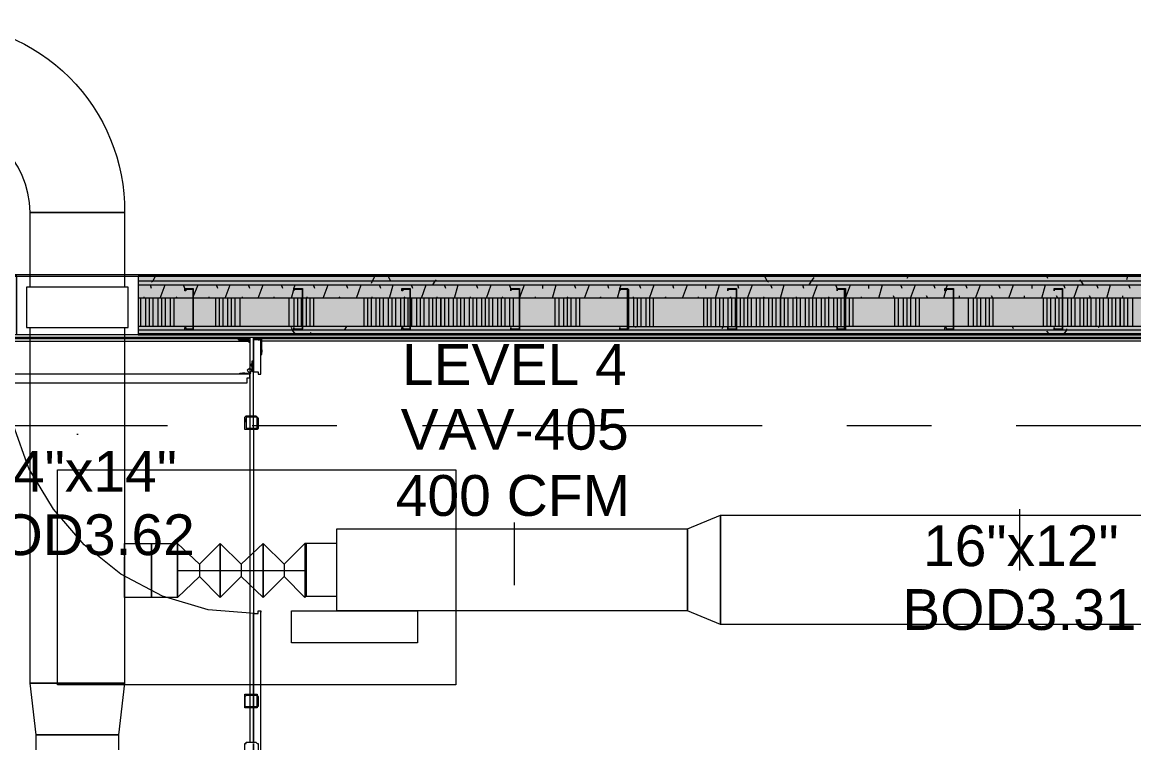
# Model space of a CAD drawing. Header units: metres. Extents: x 98 to 337, y -7 to 53.
# Drawn here: x 108.414 to 112.568, y 33.861 to 36.553 of the extents above; entities that cross this region are included whole.
import ezdxf

# ---------------------------------------------------------------- set-up
doc = ezdxf.new("R2010")
doc.units = ezdxf.units.M
doc.layers.add('HVAC - Ductos', color=5, linetype='Continuous', lineweight=0)
doc.layers.add('PDF_Text', color=7, linetype='Continuous', lineweight=0)
doc.layers.add('PDF_Geometry', color=7, linetype='Continuous', lineweight=0, true_color=0xaaaaaa)
doc.layers.add('PDF_Solid Fills', color=7, linetype='Continuous', lineweight=0, true_color=0xffffff)
doc.styles.add('PDF Helvetica', font='')
doc.styles.get('PDF Helvetica').set_extended_font_data('Helvetica')

msp = doc.modelspace()

# ---------------------------------------------------------------- hatches: boundary and pattern name
at = {"layer": 'PDF_Solid Fills', "lineweight": 0, "transparency": 33554559}
h = msp.add_hatch(color=256, dxfattribs=at)
h.paths.add_polyline_path([(108.3936, 35.5862), (108.3936, 35.6045), (108.2378, 35.6045), (108.2378, 35.5862)])
h.paths.add_polyline_path([(108.8472, 35.6045), (108.8472, 35.5862), (116.8331, 35.5862), (116.8331, 35.6045)])
h = msp.add_hatch(color=256, dxfattribs=at)
h.paths.add_polyline_path([(108.3936, 35.5724), (108.3936, 35.5861), (108.2378, 35.5861), (108.2378, 35.5724)])
h.paths.add_polyline_path([(108.8472, 35.5861), (108.8472, 35.5724), (116.8331, 35.5724), (116.8331, 35.5861)])
h = msp.add_hatch(color=256, dxfattribs=at)
h.paths.add_polyline_path([(108.3936, 35.522), (108.3936, 35.5724), (108.2378, 35.5724), (108.2378, 35.522)])
h.paths.add_polyline_path([(108.8472, 35.5724), (108.8472, 35.522), (116.8331, 35.522), (116.8331, 35.5724)])
h = msp.add_hatch(color=256, dxfattribs=at)
h.paths.add_polyline_path([(108.3936, 35.4166), (108.3936, 35.522), (108.2378, 35.522), (108.2378, 35.4166)])
h.paths.add_polyline_path([(115.5502, 35.4166), (116.8331, 35.4166), (116.8331, 35.522), (115.5502, 35.522)])
h.paths.add_polyline_path([(115.5456, 35.4166), (115.5456, 35.522), (113.5205, 35.522), (113.5205, 35.4166)])
h.paths.add_polyline_path([(113.516, 35.4166), (113.516, 35.522), (111.4909, 35.522), (111.4909, 35.4166)])
h.paths.add_polyline_path([(111.4863, 35.4166), (111.4863, 35.522), (110.6799, 35.522), (110.6799, 35.4166)])
h.paths.add_polyline_path([(110.6753, 35.4166), (110.6753, 35.522), (108.8472, 35.522), (108.8472, 35.4166)])
h = msp.add_hatch(color=256, dxfattribs=at)
h.paths.add_polyline_path([(108.3936, 35.3892), (108.3936, 35.4029), (108.2378, 35.4029), (108.2378, 35.3892)])
h.paths.add_polyline_path([(108.8472, 35.3892), (116.8331, 35.3892), (116.8331, 35.4029), (108.8472, 35.4029)])
h = msp.add_hatch(color=256, dxfattribs=at)
h.paths.add_polyline_path([(108.3936, 35.4029), (108.3936, 35.4166), (108.2424, 35.4166), (108.2424, 35.4029)])
h.paths.add_polyline_path([(108.8586, 35.4029), (116.7323, 35.4074), (116.7369, 35.4074), (116.833, 35.4029), (116.8331, 35.4029), (116.8331, 35.4166), (108.8472, 35.4166), (108.8472, 35.4029)])
h = msp.add_hatch(color=256, dxfattribs=at)
h.paths.add_polyline_path([(109.2916, 35.073), (109.2916, 35.0363), (109.2962, 35.073)])
h.paths.add_polyline_path([(109.2871, 35.0776), (109.2871, 35.0821), (109.2504, 35.0821)])
h.paths.add_polyline_path([(109.2504, 35.0363), (109.2871, 35.0318), (109.2871, 35.0363)])
h.paths.add_polyline_path([(109.2504, 35.073), (109.2458, 35.073), (109.2458, 35.0363)])

# ---------------------------------------------------------------- linework, layer by layer
at = {"layer": 'HVAC - Ductos', "lineweight": 0}
msp.add_lwpolyline([(108.7968, 35.8427), (108.444, 35.8427, 0.402084), (108.0867, 36.2001), (108.0867, 36.5529, -0.419332)], format="xyb", close=True, dxfattribs=at)
for points in [[(108.7968, 35.8427), (108.7968, 35.5633), (108.444, 35.5633), (108.444, 35.8427)], [(108.8106, 35.5633), (108.4303, 35.5633), (108.4303, 35.412), (108.8106, 35.412)], [(108.444, 34.0834), (108.444, 35.412), (108.7968, 35.412), (108.7968, 34.0834)], [(110.8998, 34.3537), (110.8998, 34.6607), (110.8998, 34.3537), (109.5894, 34.3537), (109.5894, 34.6607), (110.8998, 34.6607), (111.0235, 34.711), (111.0235, 34.3032)], [(111.0235, 34.711), (114.8813, 34.711), (114.8813, 34.3032), (111.0235, 34.3032)], [(108.8976, 34.404), (108.8976, 34.4086), (108.8976, 34.4178), (108.8976, 34.4361), (108.8976, 34.4545), (108.8976, 34.4819), (108.8976, 34.5049), (108.8976, 34.5323), (108.8976, 34.5553), (108.8976, 34.5782), (108.8976, 34.5965), (108.8976, 34.6057), (108.8976, 34.5965), (108.8976, 34.5782), (108.8976, 34.5553), (108.8976, 34.5323), (108.8976, 34.5049), (108.8976, 34.4819), (108.8976, 34.4545), (108.8976, 34.4361), (108.8976, 34.4178), (108.8976, 34.4086)], [(108.9938, 34.6057), (108.9938, 34.5965), (108.9938, 34.5782), (108.9938, 34.5553), (108.9938, 34.5323), (108.9938, 34.5049), (108.9938, 34.4819), (108.9938, 34.4545), (108.9938, 34.4361), (108.9938, 34.4178), (108.9938, 34.4086), (108.9938, 34.404), (108.9938, 34.4086), (108.9938, 34.4178), (108.9938, 34.4361), (108.9938, 34.4545), (108.9938, 34.4819), (108.9938, 34.5049), (108.9938, 34.5323), (108.9938, 34.5553), (108.9938, 34.5782), (108.9938, 34.5965)], [(109.4749, 34.6057), (109.4749, 34.6011), (109.4749, 34.5827), (109.4749, 34.5553), (109.4749, 34.5232), (109.4749, 34.4911), (109.4749, 34.4545), (109.4749, 34.4316), (109.4749, 34.4132), (109.4749, 34.4086), (109.5894, 34.4086), (109.5894, 34.4178), (109.5894, 34.4361), (109.5894, 34.4545), (109.5894, 34.4819), (109.5894, 34.5049), (109.5894, 34.5323), (109.5894, 34.5553), (109.5894, 34.5782), (109.5894, 34.5919), (109.5894, 34.6011), (109.5894, 34.6057), (109.4749, 34.6057), (109.4704, 34.6057), (109.4704, 34.6011), (109.4704, 34.5827), (109.4704, 34.5553), (109.4704, 34.5232), (109.4704, 34.4865), (109.4704, 34.4545), (109.4704, 34.427), (109.4704, 34.4086), (109.4704, 34.404), (109.4749, 34.4086), (109.4749, 34.4132), (109.4749, 34.4316), (109.4749, 34.4545), (109.4749, 34.4911), (109.4749, 34.5232), (109.4749, 34.5553), (109.4749, 34.5827), (109.4749, 34.6011)], [(109.4749, 34.6057), (109.4749, 34.6011), (109.4749, 34.5919), (109.4749, 34.5782), (109.4749, 34.5553), (109.4749, 34.5323), (109.4749, 34.5049), (109.4749, 34.4819), (109.4749, 34.4545), (109.4749, 34.4361), (109.4749, 34.4178), (109.4749, 34.4086), (109.4749, 34.4178), (109.4749, 34.4361), (109.4749, 34.4545), (109.4749, 34.4819), (109.4749, 34.5049), (109.4749, 34.5323), (109.4749, 34.5553), (109.4749, 34.5782), (109.4749, 34.5919), (109.4749, 34.6011)], [(108.7739, 33.8909), (108.7739, 29.1534), (108.4669, 29.1534), (108.4669, 33.8909)]]:
    msp.add_lwpolyline(points, close=True, dxfattribs=at)
for points in [[(109.0763, 34.5278), (109.1542, 34.6057), (109.1542, 34.404), (109.0763, 34.4819), (108.9938, 34.404), (108.9938, 34.6057), (108.9938, 34.404), (108.8976, 34.404), (108.7968, 34.404), (108.7968, 34.4086), (108.7968, 34.4178), (108.7968, 34.4361), (108.7968, 34.4545), (108.7968, 34.4819), (108.7968, 34.5049), (108.7968, 34.5323), (108.7968, 34.5553)], [(108.7968, 34.5599), (108.7968, 34.5782), (108.7968, 34.5965), (108.7968, 34.6057), (108.8976, 34.6057), (108.9938, 34.6057), (109.0763, 34.5278), (109.0763, 34.4819)], [(109.2321, 34.5278), (109.3145, 34.6057), (109.3145, 34.404), (109.2321, 34.4819), (109.1542, 34.404), (109.1542, 34.6057), (109.2321, 34.5278), (109.2321, 34.4819)], [(109.3924, 34.5278), (109.4704, 34.6057), (109.4704, 34.404), (109.3924, 34.4819), (109.3145, 34.404), (109.3145, 34.6057), (109.3924, 34.5278), (109.3924, 34.4819)], [(109.4704, 34.6057), (109.4704, 34.6011), (109.4704, 34.5827), (109.4704, 34.5553), (109.4704, 34.5232), (109.4704, 34.4865), (109.4704, 34.4545), (109.4704, 34.427), (109.4704, 34.4086), (109.4704, 34.404)], [(108.9938, 34.5049), (109.0626, 34.5049), (109.1267, 34.5049), (109.1817, 34.5049), (109.2321, 34.5049), (109.2871, 34.5049), (109.342, 34.5049), (109.4016, 34.5049), (109.4704, 34.5049)], [(108.4669, 33.8909), (108.444, 34.0834)], [(108.7968, 34.0834), (108.7739, 33.8909)], [(108.7739, 33.8909), (108.4669, 33.8909)]]:
    msp.add_lwpolyline(points, dxfattribs=at)
at = {"layer": 'PDF_Geometry', "lineweight": 0}
for points in [[(119.6967, 35.6045), (117.7174, 35.6045), (116.8331, 35.6045), (108.8472, 35.6045), (108.8472, 35.3846), (116.8331, 35.3846), (117.5021, 35.3846), (117.5021, 34.7477), (117.5021, 33.5381), (115.8985, 33.5381), (115.8985, 33.3182), (115.8985, 29.9873), (115.8985, 29.772), (117.5021, 29.772), (117.5021, 28.3837), (115.3029, 28.3837), (107.2253, 28.3837), (107.2253, 33.2082), (107.0099, 33.2082), (107.0099, 32.8188), (107.0099, 32.7272), (107.0099, 30.7341)], [(117.7174, 35.6045), (116.8331, 35.6045), (108.8472, 35.6045), (108.8472, 35.3846), (108.3936, 35.3846), (108.3936, 35.6045), (108.2378, 35.6045), (107.0283, 35.6045), (107.0283, 35.5861), (107.0283, 35.5724), (107.0283, 35.4854)], [(108.3936, 35.6045), (108.8472, 35.6045)], [(108.9114, 35.6045), (108.9022, 35.5861), (108.8976, 35.5816)], [(109.7315, 35.6045), (109.7223, 35.5861), (109.7177, 35.577)], [(109.7911, 35.5861), (109.7819, 35.6045)], [(111.2022, 35.5816), (111.1976, 35.5861), (111.1885, 35.6045)], [(111.3717, 35.5999), (111.3626, 35.5861), (111.3534, 35.5724)], [(111.7245, 35.6045), (111.72, 35.5953)], [(112.2468, 35.5953), (112.2422, 35.6045)], [(112.5447, 35.6045), (112.5401, 35.5907)], [(117.7036, 28.3837), (117.7036, 29.9736), (117.6853, 29.9736), (117.5021, 29.9736), (116.1, 29.9736), (116.1, 29.9873), (116.1, 33.3182), (116.1, 33.3228), (116.1, 33.3365), (117.5021, 33.3365), (117.6853, 33.3365), (117.7036, 33.3365), (117.7036, 34.7477), (117.7036, 35.3846), (117.7036, 35.5724), (117.7036, 35.5861), (116.8331, 35.5861), (108.8472, 35.5861)], [(108.8472, 35.5724), (116.8331, 35.5724), (117.6853, 35.5724), (117.6853, 35.5587), (117.6853, 35.5724), (117.7036, 35.5724), (117.7036, 34.7477), (117.6853, 34.7477), (117.6853, 34.9905), (117.6853, 35.3892), (117.6853, 35.4029), (117.6853, 35.3892), (117.6853, 34.9905), (117.6853, 34.7477), (117.5845, 34.7477), (117.5845, 34.9905), (117.5845, 35.3892), (117.5845, 35.522), (117.6853, 35.522), (117.6853, 35.4074), (117.6853, 35.5541), (117.6853, 35.522), (117.6853, 35.4074)], [(108.8976, 35.5587), (108.893, 35.5724)], [(108.9297, 35.522), (108.948, 35.5724)], [(109.0213, 35.5587), (109.0167, 35.5724)], [(109.0534, 35.5266), (109.0717, 35.5724)], [(109.1451, 35.5587), (109.1405, 35.5724)], [(109.1725, 35.522), (109.1909, 35.5724)], [(109.2642, 35.5587), (109.2596, 35.5724)], [(109.2962, 35.522), (109.3145, 35.5724)], [(109.3878, 35.5587), (109.3833, 35.5724)], [(109.42, 35.522), (109.4291, 35.5541)], [(109.4291, 35.5587), (109.4337, 35.5724)], [(109.507, 35.5587), (109.5024, 35.5724)], [(109.5391, 35.522), (109.5574, 35.5724)], [(109.6307, 35.5587), (109.6261, 35.5724)], [(109.6627, 35.522), (109.6811, 35.5724)], [(109.7544, 35.5587), (109.7498, 35.5724)], [(109.7865, 35.522), (109.8002, 35.5724)], [(109.8735, 35.5587), (109.8689, 35.5724)], [(109.9056, 35.522), (109.9239, 35.5724)], [(109.9606, 35.5907), (109.956, 35.5861), (109.9468, 35.5724)], [(109.9972, 35.5587), (109.9926, 35.5724)], [(110.0293, 35.522), (110.043, 35.5724)], [(110.1164, 35.5587), (110.1118, 35.5724)], [(110.1484, 35.522), (110.1667, 35.5724)], [(110.2401, 35.5587), (110.2355, 35.5724)], [(110.2721, 35.522), (110.2905, 35.5724)], [(110.3592, 35.5587), (110.3592, 35.5724)], [(110.3958, 35.522), (110.4095, 35.5724)], [(110.4829, 35.5587), (110.4783, 35.5724)], [(110.515, 35.522), (110.5333, 35.5724)], [(110.6066, 35.5587), (110.602, 35.5724)], [(110.6387, 35.522), (110.6478, 35.5541)], [(110.6478, 35.5587), (110.6524, 35.5724)], [(110.7257, 35.5587), (110.7211, 35.5724)], [(110.7578, 35.522), (110.7761, 35.5724)], [(110.8494, 35.5587), (110.8449, 35.5724)], [(110.8815, 35.522), (110.8998, 35.5724)], [(110.9685, 35.5587), (110.9685, 35.5724)], [(111.0052, 35.522), (111.019, 35.5724)], [(111.0922, 35.5587), (111.0877, 35.5724)], [(111.1243, 35.522), (111.1426, 35.5724)], [(111.216, 35.5587), (111.2114, 35.5724)], [(111.248, 35.522), (111.2618, 35.5724)], [(111.3351, 35.5587), (111.3305, 35.5724)], [(111.3671, 35.522), (111.3855, 35.5724)], [(111.4588, 35.5587), (111.4542, 35.5724)], [(111.4909, 35.522), (111.5091, 35.5724)], [(111.5779, 35.5587), (111.5779, 35.5724)], [(111.6146, 35.522), (111.6283, 35.5724)], [(111.7016, 35.5587), (111.697, 35.5724)], [(111.7337, 35.522), (111.752, 35.5724)], [(111.8253, 35.5587), (111.8207, 35.5724)], [(111.8574, 35.522), (111.8666, 35.5541)], [(111.8666, 35.5587), (111.8711, 35.5724)], [(111.9445, 35.5587), (111.9399, 35.5724)], [(111.9765, 35.522), (111.9949, 35.5724)], [(112.0681, 35.5587), (112.0635, 35.5724)], [(112.1002, 35.522), (112.1186, 35.5724)], [(112.1873, 35.5587), (112.1873, 35.5724)], [(112.2239, 35.522), (112.2377, 35.5724)], [(112.311, 35.5587), (112.3064, 35.5724)], [(112.343, 35.522), (112.3614, 35.5724)], [(112.3797, 35.5724), (112.3705, 35.5861), (112.366, 35.5907)], [(112.4347, 35.5587), (112.4301, 35.5724)], [(112.4667, 35.522), (112.4805, 35.5724)], [(112.5538, 35.5587), (112.5493, 35.5724)], [(111.4863, 35.522), (111.0831, 35.522), (110.6753, 35.522), (110.2721, 35.522), (109.8643, 35.522), (109.4612, 35.522), (109.0534, 35.522), (108.8472, 35.522)], [(108.8564, 35.522), (108.8564, 35.4166)], [(108.8702, 35.522), (108.8702, 35.5266)], [(108.8747, 35.522), (108.8747, 35.4166)], [(108.8884, 35.522), (108.8884, 35.4166)], [(108.9022, 35.522), (108.9022, 35.4166)], [(108.9205, 35.522), (108.9205, 35.4166)], [(108.9342, 35.522), (108.9342, 35.4166)], [(108.948, 35.522), (108.948, 35.4166)], [(108.9664, 35.522), (108.9664, 35.4166)], [(108.9801, 35.522), (108.9801, 35.4166)], [(108.9938, 35.522), (108.9893, 35.5266)], [(109.1129, 35.522), (109.1129, 35.5266)], [(109.1359, 35.522), (109.1359, 35.4166)], [(109.1496, 35.522), (109.1496, 35.4166)], [(109.1633, 35.522), (109.1633, 35.4166)], [(109.1817, 35.522), (109.1817, 35.4166)], [(109.1955, 35.522), (109.1955, 35.4166)], [(109.2091, 35.522), (109.2091, 35.4166)], [(109.2275, 35.522), (109.2275, 35.4166)], [(109.2367, 35.522), (109.2367, 35.5266)], [(109.3558, 35.522), (109.3558, 35.5266)], [(109.4108, 35.522), (109.4108, 35.4166)], [(109.4291, 35.522), (109.4291, 35.4166)], [(109.4428, 35.522), (109.4428, 35.4166)], [(109.4566, 35.522), (109.4566, 35.4166)], [(109.4749, 35.522), (109.4749, 35.4166)], [(109.4795, 35.522), (109.4795, 35.5266)], [(109.4886, 35.522), (109.4886, 35.4166)], [(109.5024, 35.522), (109.5024, 35.4166)], [(109.6032, 35.522), (109.5986, 35.5266)], [(109.6903, 35.522), (109.6903, 35.4166)], [(109.704, 35.522), (109.704, 35.4166)], [(109.7177, 35.522), (109.7177, 35.4166)], [(109.7223, 35.522), (109.7223, 35.5266)], [(109.7361, 35.522), (109.7361, 35.4166)], [(109.7498, 35.522), (109.7498, 35.4166)], [(109.7635, 35.522), (109.7635, 35.4166)], [(109.7819, 35.522), (109.7819, 35.4166)], [(109.7956, 35.522), (109.7956, 35.4166)], [(109.8094, 35.522), (109.8094, 35.4166)], [(109.8277, 35.522), (109.8277, 35.4166)], [(109.846, 35.522), (109.8415, 35.5266)], [(109.8415, 35.522), (109.8415, 35.4166)], [(109.8551, 35.522), (109.8551, 35.4166)], [(109.8689, 35.522), (109.8689, 35.4166)], [(109.8873, 35.522), (109.8873, 35.4166)], [(109.901, 35.522), (109.901, 35.4166)], [(109.9148, 35.522), (109.9148, 35.4166)], [(109.9331, 35.522), (109.9331, 35.4166)], [(109.9468, 35.522), (109.9468, 35.4166)], [(109.9606, 35.522), (109.9606, 35.4166)], [(109.9652, 35.522), (109.9652, 35.5266)], [(109.9926, 35.522), (109.9926, 35.4166)], [(110.0064, 35.522), (110.0064, 35.4166)], [(110.0247, 35.522), (110.0247, 35.4166)], [(110.0384, 35.522), (110.0384, 35.4166)], [(110.0522, 35.522), (110.0522, 35.4166)], [(110.066, 35.522), (110.066, 35.4166)], [(110.0843, 35.522), (110.0843, 35.4166)], [(110.0889, 35.522), (110.0889, 35.5266)], [(110.098, 35.522), (110.098, 35.4166)], [(110.1118, 35.522), (110.1118, 35.4166)], [(110.13, 35.522), (110.13, 35.4166)], [(110.1438, 35.522), (110.1438, 35.4166)], [(110.1576, 35.522), (110.1576, 35.4166)], [(110.1713, 35.522), (110.1713, 35.4166)], [(110.1897, 35.522), (110.1897, 35.4166)], [(110.2034, 35.522), (110.2034, 35.4166)], [(110.2126, 35.522), (110.208, 35.5266)], [(110.2171, 35.522), (110.2171, 35.4166)], [(110.2355, 35.522), (110.2355, 35.4166)], [(110.2492, 35.522), (110.2492, 35.4166)], [(110.3317, 35.522), (110.3317, 35.5266)], [(110.4049, 35.522), (110.4049, 35.4166)], [(110.4187, 35.522), (110.4187, 35.4166)], [(110.4371, 35.522), (110.4371, 35.4166)], [(110.4554, 35.522), (110.4508, 35.5266)], [(110.4508, 35.522), (110.4508, 35.4166)], [(110.4646, 35.522), (110.4646, 35.4166)], [(110.4829, 35.522), (110.4829, 35.4166)], [(110.4966, 35.522), (110.4966, 35.4166)], [(110.5791, 35.522), (110.5745, 35.5266)], [(110.6753, 35.5266), (110.6799, 35.5266)], [(110.6799, 35.522), (110.6799, 35.4166), (111.0831, 35.4166), (111.4863, 35.4166)], [(110.6982, 35.522), (110.6982, 35.5266)], [(110.6982, 35.522), (110.6982, 35.4166)], [(110.712, 35.522), (110.712, 35.4166)], [(110.7257, 35.522), (110.7257, 35.4166)], [(110.7441, 35.522), (110.7441, 35.4166)], [(110.7578, 35.522), (110.7578, 35.4166)], [(110.7715, 35.522), (110.7715, 35.4166)], [(110.8219, 35.522), (110.8173, 35.5266)], [(110.9411, 35.522), (110.9411, 35.5266)], [(110.9593, 35.522), (110.9593, 35.4166)], [(110.9731, 35.522), (110.9731, 35.4166)], [(110.9869, 35.522), (110.9869, 35.4166)], [(111.0052, 35.522), (111.0052, 35.4166)], [(111.019, 35.522), (111.019, 35.4166)], [(111.0327, 35.522), (111.0327, 35.4166)], [(111.051, 35.522), (111.051, 35.4166)], [(111.0648, 35.522), (111.0602, 35.5266)], [(111.0648, 35.522), (111.0648, 35.4166)], [(111.0785, 35.522), (111.0785, 35.4166)], [(111.0968, 35.522), (111.0968, 35.4166)], [(111.1106, 35.522), (111.1106, 35.4166)], [(111.1243, 35.522), (111.1243, 35.4166)], [(111.138, 35.522), (111.138, 35.4166)], [(111.1564, 35.522), (111.1564, 35.4166)], [(111.1702, 35.522), (111.1702, 35.4166)], [(111.1885, 35.522), (111.1839, 35.5266)], [(111.1839, 35.522), (111.1839, 35.4166)], [(111.2022, 35.522), (111.2022, 35.4166)], [(111.216, 35.522), (111.216, 35.4166)], [(111.2297, 35.522), (111.2297, 35.4166)], [(111.2618, 35.522), (111.2618, 35.4166)], [(111.2755, 35.522), (111.2755, 35.4166)], [(111.2939, 35.522), (111.2939, 35.4166)], [(111.3076, 35.522), (111.3076, 35.5266)], [(111.3076, 35.522), (111.3076, 35.4166)], [(111.3213, 35.522), (111.3213, 35.4166)], [(111.3397, 35.522), (111.3397, 35.4166)], [(111.3534, 35.522), (111.3534, 35.4166)], [(111.3671, 35.522), (111.3671, 35.4166)], [(111.3809, 35.522), (111.3809, 35.4166)], [(111.3992, 35.522), (111.3992, 35.4166)], [(111.4129, 35.522), (111.4129, 35.4166)], [(111.4313, 35.522), (111.4267, 35.5266)], [(111.4267, 35.522), (111.4267, 35.4166)], [(111.4451, 35.522), (111.4451, 35.4166)], [(111.4588, 35.522), (111.4588, 35.4166)], [(111.4725, 35.522), (111.4725, 35.4166)], [(113.516, 35.522), (113.1128, 35.522), (112.705, 35.522), (112.3018, 35.522), (111.8941, 35.522), (111.4909, 35.522)], [(111.5046, 35.522), (111.5046, 35.4166)], [(111.5183, 35.522), (111.5183, 35.4166)], [(111.5504, 35.522), (111.5504, 35.5266)], [(111.6741, 35.522), (111.6696, 35.5312)], [(111.6741, 35.522), (111.6741, 35.4166)], [(111.6878, 35.522), (111.6878, 35.4166)], [(111.7062, 35.522), (111.7062, 35.4166)], [(111.72, 35.522), (111.72, 35.4166)], [(111.7337, 35.522), (111.7337, 35.4166)], [(111.752, 35.522), (111.752, 35.4166)], [(111.7658, 35.522), (111.7658, 35.4166)], [(111.7978, 35.522), (111.7932, 35.5312)], [(111.9169, 35.522), (111.9169, 35.5312)], [(111.949, 35.522), (111.949, 35.4166)], [(111.9673, 35.522), (111.9673, 35.4166)], [(111.9811, 35.522), (111.9811, 35.4166)], [(111.9949, 35.522), (111.9949, 35.4166)], [(112.0132, 35.522), (112.0132, 35.4166)], [(112.0269, 35.522), (112.0269, 35.4166)], [(112.0407, 35.522), (112.0361, 35.5312)], [(112.0407, 35.522), (112.0407, 35.4166)], [(112.1598, 35.522), (112.1598, 35.5312)], [(112.2285, 35.522), (112.2285, 35.4166)], [(112.2422, 35.522), (112.2422, 35.4166)], [(112.256, 35.522), (112.256, 35.4166)], [(112.2743, 35.522), (112.2743, 35.4166)], [(112.2835, 35.522), (112.2789, 35.5312)], [(112.2881, 35.522), (112.2881, 35.4166)], [(112.3018, 35.522), (112.3018, 35.4166)], [(112.3202, 35.522), (112.3202, 35.4166)], [(112.3339, 35.522), (112.3339, 35.4166)], [(112.3476, 35.522), (112.3476, 35.4166)], [(112.366, 35.522), (112.366, 35.4166)], [(112.3797, 35.522), (112.3797, 35.4166)], [(112.3935, 35.522), (112.3935, 35.4166)], [(112.4072, 35.522), (112.4026, 35.5312)], [(112.4072, 35.522), (112.4072, 35.4166)], [(112.4255, 35.522), (112.4255, 35.4166)], [(112.4393, 35.522), (112.4393, 35.4166)], [(112.453, 35.522), (112.453, 35.4166)], [(112.4713, 35.522), (112.4713, 35.4166)], [(112.4851, 35.522), (112.4851, 35.4166)], [(112.4988, 35.522), (112.4988, 35.4166)], [(112.5263, 35.522), (112.5263, 35.5312)], [(112.5309, 35.522), (112.5309, 35.4166)], [(112.5447, 35.522), (112.5447, 35.4166)], [(112.563, 35.522), (112.563, 35.4166)], [(111.0831, 35.4258), (111.0831, 35.4304)], [(110.6753, 35.4166), (110.2721, 35.4166), (109.8643, 35.4166), (109.4612, 35.4166), (109.0534, 35.4166), (108.8472, 35.4166)], [(116.8331, 35.4029), (108.8472, 35.4029)], [(117.5021, 35.3892), (116.8331, 35.3892), (108.8472, 35.3892)], [(109.0488, 35.4029), (109.0488, 35.4074)], [(109.0534, 35.4074), (109.0534, 35.412)], [(109.4337, 35.3892), (109.4245, 35.4029), (109.42, 35.412)], [(109.4932, 35.3937), (109.4886, 35.3892)], [(109.6261, 35.4166), (109.6169, 35.4029)], [(110.3133, 35.3892), (110.3088, 35.3892)], [(110.7074, 35.412), (110.7074, 35.4166)], [(111.0327, 35.4166), (111.0281, 35.4074)], [(111.0602, 35.4029), (111.0602, 35.4074)], [(113.516, 35.4166), (113.1128, 35.4166), (112.705, 35.4166), (112.3018, 35.4166), (111.8941, 35.4166), (111.4909, 35.4166)], [(112.1186, 35.4074), (112.114, 35.4166)], [(112.2514, 35.3892), (112.2422, 35.3983)], [(112.3156, 35.4074), (112.3156, 35.4029), (112.3064, 35.3892)], [(112.4393, 35.4166), (112.4347, 35.412)], [(109.2642, 35.3754), (108.2928, 35.3754)], [(109.2642, 35.3754), (108.2928, 35.3754)], [(109.2229, 35.3708), (109.2642, 35.3708), (109.2229, 35.3708), (109.2229, 35.3662), (109.2504, 35.3662), (109.2642, 35.357), (109.2504, 35.3662), (109.2229, 35.3662), (109.2229, 35.3708), (109.2504, 35.3708), (109.2642, 35.3616), (109.2504, 35.3708), (109.2642, 35.3708), (109.2229, 35.3708), (108.2928, 35.3708), (109.2229, 35.3708), (108.2928, 35.3708), (108.2974, 35.3708), (108.2974, 35.3662), (108.302, 35.3662), (108.302, 35.3616), (108.3066, 35.3616), (109.2642, 35.3616)], [(115.9855, 35.3846), (108.3204, 35.3846)], [(109.2413, 35.3662), (109.2321, 35.3662), (109.2413, 35.3662)], [(109.2413, 35.3662), (109.2321, 35.3662), (109.2413, 35.3662)], [(109.2367, 35.3662), (109.2413, 35.3662), (109.2367, 35.3662)], [(109.2367, 35.3662), (109.2413, 35.3662), (109.2367, 35.3662)], [(109.2779, 35.0821), (109.2779, 35.3754), (109.2642, 35.3754), (109.2642, 35.0821)], [(109.3053, 35.3112), (109.3099, 35.3112), (109.3099, 35.3708), (109.3053, 35.3708), (109.2779, 35.3708), (109.3053, 35.3708), (109.3053, 35.3662)], [(109.2779, 35.3112), (109.2779, 35.3525)], [(109.2962, 35.3662), (109.3008, 35.3662), (109.2962, 35.3662)], [(109.2962, 35.3662), (109.3008, 35.3662), (109.2962, 35.3662)], [(115.9809, 35.3708), (109.3053, 35.3708)], [(115.9855, 35.3616), (109.3099, 35.3616)], [(109.3099, 35.325), (109.3099, 35.3296), (109.3099, 35.325)], [(109.3099, 35.325), (109.3099, 35.3296), (109.3099, 35.325)], [(109.2733, 35.2792), (109.2687, 35.2746), (109.2687, 35.27), (109.2733, 35.2654)], [(109.2733, 35.2517), (109.2733, 35.2563), (109.2733, 35.2608), (109.2733, 35.2884), (109.2779, 35.2884)], [(109.2779, 34.3445), (109.2825, 34.3445), (109.1084, 34.3583), (108.9388, 34.4086), (108.7831, 34.4911), (108.6456, 34.6011), (108.5311, 34.734), (108.4395, 34.8852), (108.3799, 35.0501), (108.3524, 35.2242)], [(109.2687, 35.2425), (109.2642, 35.2379), (109.255, 35.2379), (109.2275, 35.2379), (109.2275, 35.2425), (109.255, 35.2425), (109.2596, 35.2425)], [(109.2458, 35.2425), (109.2413, 35.2425), (109.2367, 35.2425)], [(109.2733, 35.2471), (109.2779, 35.2517), (109.2779, 35.2608)], [(109.2642, 35.0776), (109.2642, 35.0363)], [(109.2779, 35.0363), (109.2779, 35.0776)], [(108.9572, 35.0455), (107.688, 35.0455)], [(108.6181, 35.0135), (108.6227, 35.0135)], [(109.2642, 35.0318), (109.2642, 34.0421)], [(109.5894, 35.0455), (109.2733, 35.0455)], [(109.2779, 35.0318), (109.2779, 34.0421), (109.2779, 34.3445), (109.2962, 34.3445), (109.2962, 34.3537), (109.3053, 34.3537), (109.3053, 34.3491)], [(111.1793, 35.0455), (109.9102, 35.0455)], [(111.8116, 35.0455), (111.4955, 35.0455)], [(113.4014, 35.0455), (112.1277, 35.0455)], [(112.1415, 34.5049), (112.1415, 34.734)], [(110.2538, 34.4499), (110.2538, 34.6835)], [(109.2779, 33.8039), (109.2779, 33.813), (109.2779, 33.8588), (109.2779, 33.813), (109.2779, 33.8039), (109.2871, 33.8039), (109.3053, 33.8039), (109.3053, 34.3537)], [(108.444, 34.0834), (108.7968, 34.0834)], [(109.2458, 33.9963), (109.2458, 34.0329), (109.2458, 33.9963)], [(109.2642, 34.0375), (109.2642, 33.9963)], [(109.2642, 33.9917), (109.2642, 33.8634)]]:
    msp.add_lwpolyline(points, dxfattribs=at)
for points in [[(107.042, 35.6091), (108.2012, 35.6091), (108.2012, 35.6045), (107.042, 35.6045), (108.2012, 35.6045), (116.7782, 35.6045), (116.7644, 35.6045), (116.7782, 35.6045), (117.7174, 35.6045), (116.7782, 35.6045), (116.7782, 35.6091), (117.7174, 35.6091), (117.7174, 35.6045), (117.7174, 35.5861), (117.7174, 35.3846), (117.7174, 35.4945), (117.7174, 35.522), (117.7174, 35.5724), (117.7174, 35.5861), (117.7174, 35.6045), (117.7174, 35.6091), (116.7782, 35.6091), (108.2012, 35.6091)], [(109.0534, 35.5587), (109.0534, 35.5541), (109.0534, 35.4074), (109.0534, 35.4029), (109.0213, 35.4029), (109.0213, 35.412), (109.0259, 35.412), (109.0259, 35.4074), (109.0534, 35.4074), (109.0534, 35.5541), (109.0259, 35.5541), (109.0259, 35.5495), (109.0213, 35.5495), (109.0213, 35.5587)], [(109.4566, 35.5587), (109.4612, 35.5587), (109.4612, 35.5541), (109.4612, 35.4074), (109.4566, 35.4029), (109.4291, 35.4029), (109.4291, 35.412), (109.4291, 35.4074), (109.4566, 35.4074), (109.4612, 35.4074), (109.4612, 35.5541), (109.4566, 35.5541), (109.4291, 35.5541), (109.4291, 35.5495), (109.4291, 35.5587)], [(109.8643, 35.5587), (109.8643, 35.5541), (109.8643, 35.4074), (109.8643, 35.4029), (109.8323, 35.4029), (109.8323, 35.412), (109.8369, 35.412), (109.8369, 35.4074), (109.8643, 35.4074), (109.8643, 35.5541), (109.8369, 35.5541), (109.8369, 35.5495), (109.8323, 35.5495), (109.8323, 35.5587)], [(110.2721, 35.5587), (110.2721, 35.5541), (110.2721, 35.4074), (110.2721, 35.4029), (110.2401, 35.4029), (110.2401, 35.412), (110.2401, 35.4074), (110.2721, 35.4074), (110.2721, 35.5541), (110.2401, 35.5541), (110.2401, 35.5495), (110.2401, 35.5587)], [(110.6753, 35.5587), (110.6799, 35.5541), (110.6799, 35.4074), (110.6753, 35.4074), (110.6753, 35.4029), (110.6478, 35.4029), (110.6478, 35.412), (110.6478, 35.4074), (110.6753, 35.4074), (110.6753, 35.5541), (110.6478, 35.5541), (110.6478, 35.5495), (110.6478, 35.5587)], [(111.0831, 35.5587), (111.0831, 35.5541), (111.0831, 35.4074), (111.0831, 35.4029), (111.051, 35.4029), (111.051, 35.412), (111.051, 35.4074), (111.0831, 35.4074), (111.0831, 35.5541), (111.051, 35.5541), (111.051, 35.5495), (111.051, 35.5587)], [(111.4863, 35.5587), (111.4909, 35.5587), (111.4909, 35.5541), (111.4909, 35.4074), (111.4863, 35.4029), (111.4588, 35.4029), (111.4588, 35.412), (111.4588, 35.4074), (111.4863, 35.4074), (111.4863, 35.5541), (111.4588, 35.5541), (111.4588, 35.5495), (111.4588, 35.5587)], [(111.8941, 35.5587), (111.8941, 35.5541), (111.8941, 35.4074), (111.8941, 35.4029), (111.862, 35.4029), (111.862, 35.412), (111.8666, 35.412), (111.8666, 35.4074), (111.8941, 35.4074), (111.8941, 35.5541), (111.8666, 35.5541), (111.8666, 35.5495), (111.862, 35.5495), (111.862, 35.5587)], [(112.2972, 35.5587), (112.3018, 35.5587), (112.3018, 35.5541), (112.3018, 35.4074), (112.2972, 35.4029), (112.2698, 35.4029), (112.2698, 35.412), (112.2698, 35.4074), (112.2972, 35.4074), (112.3018, 35.4074), (112.3018, 35.5541), (112.2972, 35.5541), (112.2698, 35.5541), (112.2698, 35.5495), (112.2698, 35.5587)], [(109.9789, 35.4166), (109.9789, 35.522)], [(111.248, 35.4166), (111.248, 35.522)], [(112.5171, 35.4166), (112.5171, 35.522)], [(109.2642, 35.3754), (108.2928, 35.3754)], [(109.2321, 35.3662), (109.2367, 35.3662)], [(115.9809, 35.3754), (109.2779, 35.3754)], [(109.2779, 35.3754), (115.9809, 35.3754)], [(109.2779, 35.3708), (109.3053, 35.3708), (109.3053, 35.3662), (109.3053, 35.3112), (109.3099, 35.3112), (109.3099, 35.3708), (109.3053, 35.3708)], [(109.3053, 35.2379), (109.3053, 35.3662), (109.2779, 35.3662), (109.2779, 35.2471), (109.2962, 35.2471), (109.2962, 35.2379)], [(109.2916, 35.3708), (109.2962, 35.3662)], [(109.3008, 35.3708), (109.2962, 35.3708), (109.2916, 35.3708), (109.2962, 35.3708)], [(109.3008, 35.3708), (109.2962, 35.3708), (109.2916, 35.3708), (109.2962, 35.3708)], [(109.3008, 35.3662), (109.3008, 35.3708)], [(109.3053, 35.3708), (115.9809, 35.3708)], [(109.3099, 35.3296), (109.3099, 35.325), (109.3099, 35.3204), (109.3099, 35.325)], [(109.3099, 35.3296), (109.3099, 35.325), (109.3099, 35.3204), (109.3099, 35.325)], [(109.3099, 35.3204), (109.3099, 35.325)], [(109.2642, 35.2242), (109.2642, 35.2379), (108.3524, 35.2379), (108.3524, 35.2059), (109.255, 35.2059), (109.255, 35.2242)], [(109.2642, 35.2608), (109.255, 35.2517), (109.2642, 35.2425), (109.2733, 35.2517)], [(109.2458, 35.073), (109.2458, 35.0776), (109.2504, 35.0821), (109.2871, 35.0821), (109.2916, 35.0776), (109.2962, 35.073), (109.2962, 35.0363), (109.2916, 35.0318), (109.2871, 35.0318), (109.2504, 35.0318), (109.2458, 35.0318), (109.2458, 35.0363)], [(109.2871, 35.0363), (109.2916, 35.0363), (109.2916, 35.073), (109.2916, 35.0776), (109.2871, 35.0776), (109.2504, 35.0776), (109.2504, 35.073), (109.2504, 35.0363)], [(108.5463, 34.8804), (110.0342, 34.8804), (110.0342, 34.0771), (108.5463, 34.0771)], [(109.42, 34.2346), (109.42, 34.3537), (109.8918, 34.3537), (109.8918, 34.2346)], [(109.2504, 33.9963), (109.2871, 33.9963), (109.2916, 33.9963), (109.2916, 34.0329), (109.2916, 34.0375), (109.2871, 34.0375), (109.2504, 34.0375), (109.2458, 34.0329), (109.2458, 34.0375), (109.2458, 34.0421), (109.2504, 34.0421), (109.2871, 34.0421), (109.2916, 34.0421), (109.2916, 34.0375), (109.2962, 34.0329), (109.2962, 33.9963), (109.2916, 33.9963), (109.2916, 33.9917), (109.2871, 33.9917), (109.2504, 33.9917), (109.2458, 33.9917), (109.2458, 33.9963)], [(109.2779, 34.0375), (109.2779, 33.9963)], [(109.2779, 33.9917), (109.2779, 33.8634)], [(109.2458, 33.8542), (109.2458, 33.8588), (109.2504, 33.8588), (109.2504, 33.8634), (109.2871, 33.8634), (109.2916, 33.8588), (109.2962, 33.8588), (109.2962, 33.8542), (109.2962, 33.8176), (109.2962, 33.813), (109.2916, 33.813), (109.2871, 33.813), (109.2504, 33.813), (109.2458, 33.813), (109.2458, 33.8176)]]:
    msp.add_lwpolyline(points, close=True, dxfattribs=at)

# ---------------------------------------------------------------- texts
at = {"layer": 'PDF_Text', "lineweight": 0, "char_height": 0.15242, "attachment_point": 4, "style": 'PDF Helvetica'}
for s, insert in [('LEVEL 4', (109.8328, 35.2741)), ('VAV-405', (109.8282, 35.0313)), ('14"x14"', (108.2612, 34.8755)), ('400 CFM', (109.8099, 34.7839)), ('BOD3.62', (108.1833, 34.6373)), ('16"x12"', (111.7801, 34.596)), ('BOD3.31', (111.7022, 34.3578))]:
    msp.add_mtext(s, dxfattribs=dict(at, insert=insert))

doc.saveas('drawing.dxf')
